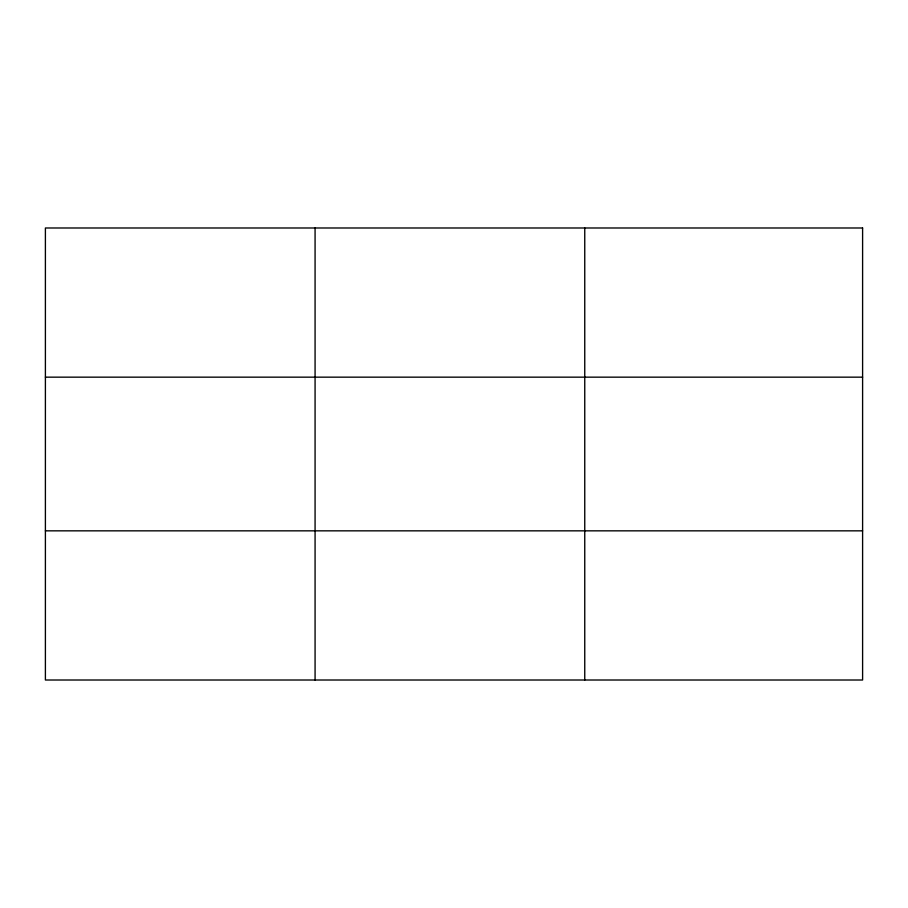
<?xml version="1.0" encoding="UTF-8"?>
<svg xmlns="http://www.w3.org/2000/svg" width="908" height="908" viewBox="0 0 908 908"><rect width="100%" height="100%" fill="white"/><g stroke="black" fill="none" stroke-linecap="round" stroke-linejoin="round"><path stroke-width="1.36" d="M315.076 680.013L315.076 227.987M584.752 680.013L584.752 227.987M45.4 377.161L862.6 377.161M45.4 530.84L862.6 530.84M862.6 227.987L862.6 680.013L45.4 680.013L45.4 227.987L862.6 227.987"/></g></svg>
